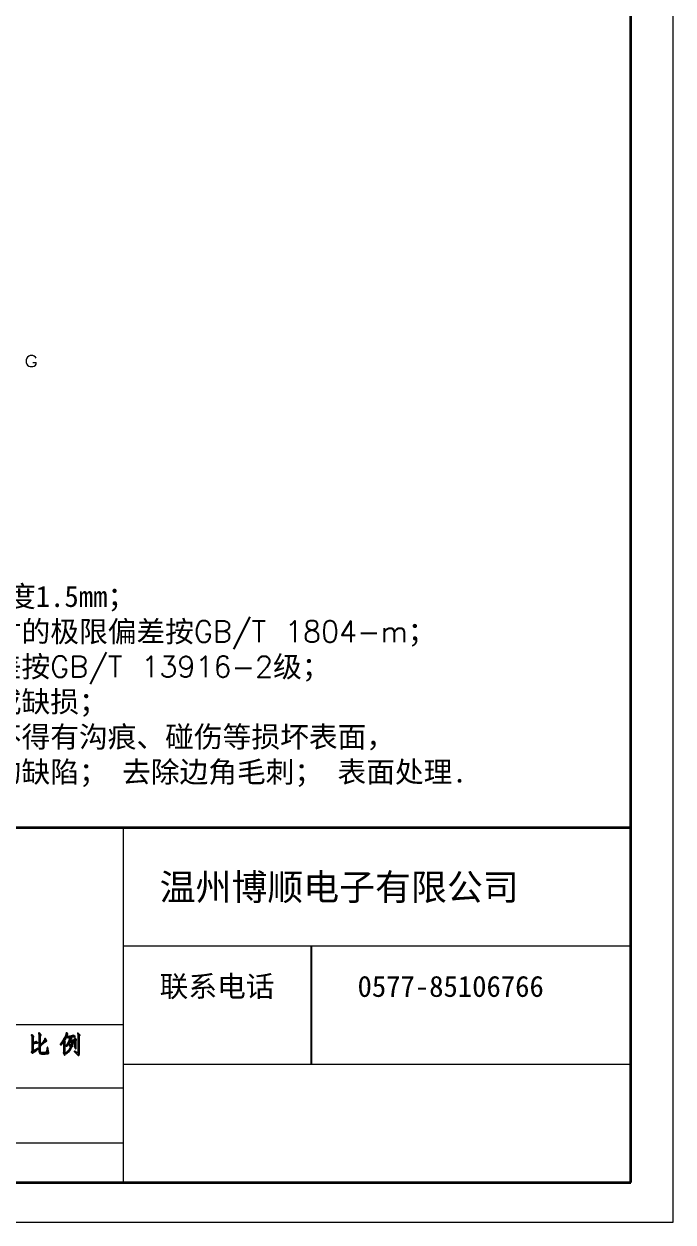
# Model space of a CAD drawing. Header units: millimetres. Extents: x 958 to 3026, y 447 to 1692.
# Drawn here: x 2730 to 3026, y 491 to 1037 of the extents above; entities that cross this region are included whole.
import ezdxf

# ---------------------------------------------------------------- set-up
doc = ezdxf.new("R2010")
doc.units = ezdxf.units.MM
doc.layers.add('layer 1', color=7, linetype='Continuous')
doc.layers.add('Top', color=7, linetype='Continuous', true_color=0xffffff)
doc.styles.add('标准', font='txt.shx')

msp = doc.modelspace()

# ---------------------------------------------------------------- linework, layer by layer
at = {"layer": 'layer 1', "color": 1}
msp.add_line((2860.937, 616.447), (2860.941, 562.533), dxfattribs=at)
at = {"layer": 'layer 1', "color": 1, "lineweight": 9}
for points in [[(3025.943, 490.649), (3025.943, 490.649), (3025.943, 1558.138), (3025.943, 1558.138)], [(2775.335, 670.361), (2775.335, 670.361), (2775.335, 670.361), (2775.335, 670.361)], [(2775.335, 670.361), (2775.335, 670.361), (2775.335, 508.62), (2775.335, 508.62)], [(3006.665, 616.447), (3006.665, 616.447), (2775.335, 616.447), (2775.335, 616.447)], [(3006.665, 616.447), (3006.665, 616.447), (3006.665, 616.447), (3006.665, 616.447)], [(2775.335, 580.505), (2775.335, 580.505), (2312.676, 580.505), (2312.676, 580.505)], [(2775.335, 580.505), (2775.335, 580.505), (2775.335, 580.505), (2775.335, 580.505)], [(3006.665, 562.533), (3006.665, 562.533), (2775.335, 562.533), (2775.335, 562.533)], [(3006.665, 562.533), (3006.665, 562.533), (3006.665, 562.533), (3006.665, 562.533)], [(2775.335, 551.751), (2775.335, 551.751), (2544.006, 551.751), (2544.006, 551.751)], [(2775.335, 551.751), (2775.335, 551.751), (2775.335, 551.751), (2775.335, 551.751)], [(2775.335, 526.591), (2775.335, 526.591), (2312.676, 526.591), (2312.676, 526.591)], [(2775.335, 526.591), (2775.335, 526.591), (2775.335, 526.591), (2775.335, 526.591)], [(2216.288, 490.649), (2216.288, 490.649), (3025.943, 490.649), (3025.943, 490.649)], [(3025.943, 490.649), (3025.943, 490.649), (3025.943, 490.649), (3025.943, 490.649)]]:
    msp.add_open_spline(points, degree=3, dxfattribs=at)
at = {"layer": 'layer 1', "lineweight": 35}
for points in [[(3006.665, 508.62), (3006.665, 508.62), (3006.665, 1540.167), (3006.665, 1540.167)], [(3006.665, 670.361), (3006.665, 670.361), (2312.676, 670.361), (2312.676, 670.361)], [(3006.665, 670.361), (3006.665, 670.361), (3006.665, 670.361), (3006.665, 670.361)], [(2312.676, 508.62), (2312.676, 508.62), (3006.665, 508.62), (3006.665, 508.62)], [(3006.665, 508.62), (3006.665, 508.62), (3006.665, 508.62), (3006.665, 508.62)]]:
    msp.add_open_spline(points, degree=3, dxfattribs=at)
at = {"layer": 'layer 1', "color": 1}
for points, knots in [([(2733.811, 574.478), (2733.811, 575.069), (2733.741, 575.518), (2733.601, 575.825), (2733.601, 575.825), (2733.601, 575.825), (2733.77, 575.91), (2733.77, 575.91), (2733.77, 575.91), (2733.77, 575.91), (2734.485, 575.152), (2734.485, 575.152), (2734.485, 575.152), (2734.374, 574.984), (2734.311, 574.844), (2734.297, 574.731), (2734.297, 574.731), (2734.282, 574.62), (2734.275, 572.429), (2734.275, 568.161), (2734.275, 568.161), (2734.275, 568.161), (2733.727, 568.076), (2733.727, 568.076), (2733.727, 568.076), (2733.727, 568.076), (2733.811, 568.54), (2733.811, 568.54), (2733.811, 568.54), (2733.811, 568.54), (2733.811, 574.478), (2733.811, 574.478)], [0, 0, 0, 0, 0.125, 0.125, 0.125, 0.125, 0.25, 0.25, 0.25, 0.25, 0.375, 0.375, 0.375, 0.375, 0.5, 0.5, 0.5, 0.5, 0.625, 0.625, 0.625, 0.625, 0.75, 0.75, 0.75, 0.75, 0.875, 0.875, 0.875, 0.875, 1, 1, 1, 1]), ([(2740.678, 570.183), (2740.678, 570.183), (2740.888, 570.183), (2740.888, 570.183), (2740.888, 570.183), (2740.888, 570.183), (2741.224, 567.823), (2741.224, 567.823), (2741.224, 567.823), (2741.224, 567.823), (2741.224, 567.656), (2741.224, 567.656), (2741.224, 567.656), (2740.804, 567.514), (2740.27, 567.431), (2739.625, 567.402), (2739.625, 567.402), (2739.625, 567.402), (2738.234, 567.402), (2738.234, 567.402), (2738.234, 567.402), (2737.449, 567.402), (2737.041, 567.796), (2737.012, 568.581), (2737.012, 568.581), (2737.012, 568.581), (2737.012, 575.279), (2737.012, 575.279), (2737.012, 575.279), (2737.012, 575.784), (2736.942, 576.262), (2736.802, 576.712), (2736.802, 576.712), (2736.802, 576.712), (2737.012, 576.712), (2737.012, 576.712), (2737.012, 576.712), (2737.012, 576.712), (2737.729, 575.91), (2737.729, 575.91), (2737.729, 575.91), (2737.616, 575.685), (2737.546, 575.518), (2737.519, 575.405), (2737.519, 575.405), (2737.49, 575.294), (2737.476, 572.99), (2737.476, 568.497), (2737.476, 568.497), (2737.504, 568.076), (2737.77, 567.866), (2738.277, 567.866), (2738.277, 567.866), (2738.277, 567.866), (2739.582, 567.866), (2739.582, 567.866), (2739.582, 567.866), (2739.92, 567.893), (2740.256, 567.963), (2740.594, 568.076), (2740.594, 568.076), (2740.594, 568.076), (2740.678, 570.183), (2740.678, 570.183)], [0, 0, 0, 0, 0.0625, 0.0625, 0.0625, 0.0625, 0.125, 0.125, 0.125, 0.125, 0.1875, 0.1875, 0.1875, 0.1875, 0.25, 0.25, 0.25, 0.25, 0.3125, 0.3125, 0.3125, 0.3125, 0.375, 0.375, 0.375, 0.375, 0.4375, 0.4375, 0.4375, 0.4375, 0.5, 0.5, 0.5, 0.5, 0.5625, 0.5625, 0.5625, 0.5625, 0.625, 0.625, 0.625, 0.625, 0.6875, 0.6875, 0.6875, 0.6875, 0.75, 0.75, 0.75, 0.75, 0.8125, 0.8125, 0.8125, 0.8125, 0.875, 0.875, 0.875, 0.875, 0.9375, 0.9375, 0.9375, 0.9375, 1, 1, 1, 1]), ([(2737.096, 571.108), (2737.995, 571.811), (2738.628, 572.393), (2738.992, 572.857), (2738.992, 572.857), (2739.357, 573.32), (2739.582, 573.748), (2739.666, 574.142), (2739.666, 574.142), (2739.666, 574.142), (2739.835, 574.226), (2739.835, 574.226), (2739.835, 574.226), (2739.835, 574.226), (2740.34, 573.214), (2740.34, 573.214), (2740.34, 573.214), (2740.031, 573.159), (2739.674, 572.905), (2739.266, 572.456), (2739.266, 572.456), (2738.859, 572.007), (2738.164, 571.446), (2737.181, 570.772), (2737.181, 570.772), (2737.181, 570.772), (2737.096, 571.108), (2737.096, 571.108)], [0, 0, 0, 0, 0.1428571, 0.1428571, 0.1428571, 0.1428571, 0.2857143, 0.2857143, 0.2857143, 0.2857143, 0.4285714, 0.4285714, 0.4285714, 0.4285714, 0.5714286, 0.5714286, 0.5714286, 0.5714286, 0.7142857, 0.7142857, 0.7142857, 0.7142857, 0.8571429, 0.8571429, 0.8571429, 0.8571429, 1, 1, 1, 1]), ([(2750.103, 576.079), (2749.878, 575.939), (2749.716, 575.728), (2749.619, 575.446), (2749.619, 575.446), (2749.521, 575.166), (2749.267, 574.683), (2748.861, 573.994), (2748.861, 573.994), (2748.453, 573.306), (2747.815, 572.47), (2746.943, 571.487), (2746.943, 571.487), (2746.943, 571.487), (2746.776, 571.656), (2746.776, 571.656), (2746.776, 571.656), (2747.59, 572.751), (2748.144, 573.593), (2748.439, 574.183), (2748.439, 574.183), (2748.733, 574.772), (2748.965, 575.279), (2749.134, 575.7), (2749.134, 575.7), (2749.303, 576.12), (2749.402, 576.514), (2749.429, 576.879), (2749.429, 576.879), (2749.429, 576.879), (2749.598, 576.837), (2749.598, 576.837), (2749.598, 576.837), (2749.598, 576.837), (2750.103, 576.079), (2750.103, 576.079)], [0, 0, 0, 0, 0.1111111, 0.1111111, 0.1111111, 0.1111111, 0.2222222, 0.2222222, 0.2222222, 0.2222222, 0.3333333, 0.3333333, 0.3333333, 0.3333333, 0.4444444, 0.4444444, 0.4444444, 0.4444444, 0.5555556, 0.5555556, 0.5555556, 0.5555556, 0.6666667, 0.6666667, 0.6666667, 0.6666667, 0.7777778, 0.7777778, 0.7777778, 0.7777778, 0.8888889, 0.8888889, 0.8888889, 0.8888889, 1, 1, 1, 1]), ([(2751.03, 569.76), (2751.479, 570.519), (2751.859, 571.586), (2752.168, 572.963), (2752.168, 572.963), (2752.168, 572.963), (2751.62, 572.835), (2751.62, 572.835), (2751.62, 572.835), (2751.506, 572.835), (2751.339, 572.779), (2751.115, 572.668), (2751.115, 572.668), (2751.115, 572.668), (2750.651, 573.004), (2750.651, 573.004), (2750.651, 573.004), (2750.651, 573.004), (2751.999, 573.299), (2751.999, 573.299), (2751.999, 573.299), (2752.168, 573.328), (2752.349, 573.453), (2752.547, 573.678), (2752.547, 573.678), (2752.547, 573.678), (2752.967, 573.214), (2752.967, 573.214), (2752.967, 573.214), (2752.798, 573.074), (2752.701, 572.975), (2752.673, 572.92), (2752.673, 572.92), (2752.644, 572.864), (2752.533, 572.47), (2752.335, 571.741), (2752.335, 571.741), (2752.139, 571.011), (2751.789, 570.238), (2751.282, 569.424), (2751.282, 569.424), (2750.777, 568.61), (2750.061, 567.951), (2749.134, 567.444), (2749.134, 567.444), (2749.134, 567.444), (2749.008, 567.656), (2749.008, 567.656), (2749.008, 567.656), (2749.907, 568.301), (2750.581, 569.004), (2751.03, 569.76)], [0, 0, 0, 0, 0.0769231, 0.0769231, 0.0769231, 0.0769231, 0.1538462, 0.1538462, 0.1538462, 0.1538462, 0.2307692, 0.2307692, 0.2307692, 0.2307692, 0.3076923, 0.3076923, 0.3076923, 0.3076923, 0.3846154, 0.3846154, 0.3846154, 0.3846154, 0.4615385, 0.4615385, 0.4615385, 0.4615385, 0.5384615, 0.5384615, 0.5384615, 0.5384615, 0.6153846, 0.6153846, 0.6153846, 0.6153846, 0.6923077, 0.6923077, 0.6923077, 0.6923077, 0.7692308, 0.7692308, 0.7692308, 0.7692308, 0.8461538, 0.8461538, 0.8461538, 0.8461538, 0.9230769, 0.9230769, 0.9230769, 0.9230769, 1, 1, 1, 1]), ([(2750.46, 572.878), (2750.644, 573.243), (2750.798, 573.615), (2750.924, 573.994), (2750.924, 573.994), (2751.052, 574.373), (2751.115, 574.76), (2751.115, 575.152), (2751.115, 575.152), (2751.115, 575.152), (2751.83, 574.352), (2751.83, 574.352), (2751.83, 574.352), (2751.605, 574.24), (2751.443, 574.043), (2751.346, 573.762), (2751.346, 573.762), (2751.248, 573.482), (2751.052, 573.081), (2750.755, 572.562), (2750.755, 572.562), (2750.46, 572.043), (2750.018, 571.446), (2749.429, 570.772), (2749.429, 570.772), (2749.429, 570.772), (2749.26, 570.941), (2749.26, 570.941), (2749.26, 570.941), (2749.878, 571.866), (2750.279, 572.513), (2750.46, 572.878)], [0, 0, 0, 0, 0.125, 0.125, 0.125, 0.125, 0.25, 0.25, 0.25, 0.25, 0.375, 0.375, 0.375, 0.375, 0.5, 0.5, 0.5, 0.5, 0.625, 0.625, 0.625, 0.625, 0.75, 0.75, 0.75, 0.75, 0.875, 0.875, 0.875, 0.875, 1, 1, 1, 1]), ([(2749.639, 575.152), (2751.436, 575.376), (2752.371, 575.497), (2752.441, 575.511), (2752.441, 575.511), (2752.511, 575.524), (2752.629, 575.588), (2752.798, 575.7), (2752.798, 575.7), (2752.798, 575.7), (2753.303, 575.405), (2753.303, 575.405), (2753.303, 575.405), (2753.303, 575.405), (2753.347, 575.236), (2753.347, 575.236), (2753.347, 575.236), (2753.347, 575.236), (2750.777, 574.9), (2750.777, 574.9), (2750.777, 574.9), (2750.637, 574.9), (2750.455, 574.857), (2750.23, 574.772), (2750.23, 574.772), (2750.23, 574.772), (2749.639, 575.152), (2749.639, 575.152)], [0, 0, 0, 0, 0.1428571, 0.1428571, 0.1428571, 0.1428571, 0.2857143, 0.2857143, 0.2857143, 0.2857143, 0.4285714, 0.4285714, 0.4285714, 0.4285714, 0.5714286, 0.5714286, 0.5714286, 0.5714286, 0.7142857, 0.7142857, 0.7142857, 0.7142857, 0.8571429, 0.8571429, 0.8571429, 0.8571429, 1, 1, 1, 1]), ([(2754.694, 567.656), (2754.779, 568.021), (2754.82, 568.357), (2754.82, 568.666), (2754.82, 568.666), (2754.82, 568.666), (2754.82, 575.658), (2754.82, 575.658), (2754.82, 575.658), (2754.82, 575.883), (2754.75, 576.192), (2754.61, 576.584), (2754.61, 576.584), (2754.61, 576.584), (2754.694, 576.712), (2754.694, 576.712), (2754.694, 576.712), (2754.694, 576.712), (2755.494, 575.825), (2755.494, 575.825), (2755.494, 575.825), (2755.383, 575.685), (2755.32, 575.56), (2755.305, 575.446), (2755.305, 575.446), (2755.291, 575.335), (2755.284, 572.835), (2755.284, 567.951), (2755.284, 567.951), (2755.255, 567.444), (2755.173, 567.038), (2755.03, 566.728), (2755.03, 566.728), (2755.03, 566.728), (2754.863, 566.77), (2754.863, 566.77), (2754.863, 566.77), (2754.863, 566.77), (2753.136, 568.412), (2753.136, 568.412), (2753.136, 568.412), (2753.136, 568.412), (2753.262, 568.54), (2753.262, 568.54), (2753.262, 568.54), (2753.262, 568.54), (2754.694, 567.656), (2754.694, 567.656)], [0, 0, 0, 0, 0.0833333, 0.0833333, 0.0833333, 0.0833333, 0.1666667, 0.1666667, 0.1666667, 0.1666667, 0.25, 0.25, 0.25, 0.25, 0.3333333, 0.3333333, 0.3333333, 0.3333333, 0.4166667, 0.4166667, 0.4166667, 0.4166667, 0.5, 0.5, 0.5, 0.5, 0.5833333, 0.5833333, 0.5833333, 0.5833333, 0.6666667, 0.6666667, 0.6666667, 0.6666667, 0.75, 0.75, 0.75, 0.75, 0.8333333, 0.8333333, 0.8333333, 0.8333333, 0.9166667, 0.9166667, 0.9166667, 0.9166667, 1, 1, 1, 1]), ([(2753.136, 574.478), (2753.136, 574.478), (2753.262, 574.478), (2753.262, 574.478), (2753.262, 574.478), (2753.262, 574.478), (2753.936, 573.678), (2753.936, 573.678), (2753.936, 573.678), (2753.852, 573.538), (2753.803, 573.424), (2753.789, 573.342), (2753.789, 573.342), (2753.774, 573.257), (2753.767, 572.835), (2753.767, 572.077), (2753.767, 572.077), (2753.767, 571.32), (2753.753, 570.576), (2753.726, 569.845), (2753.726, 569.845), (2753.726, 569.845), (2753.557, 569.845), (2753.557, 569.845), (2753.557, 569.845), (2753.557, 569.845), (2753.136, 570.646), (2753.136, 570.646), (2753.136, 570.646), (2753.221, 570.786), (2753.277, 570.898), (2753.303, 570.982), (2753.303, 570.982), (2753.332, 571.067), (2753.347, 571.502), (2753.347, 572.289), (2753.347, 572.289), (2753.347, 573.074), (2753.339, 573.531), (2753.325, 573.656), (2753.325, 573.656), (2753.311, 573.784), (2753.248, 574.057), (2753.136, 574.478)], [0, 0, 0, 0, 0.0909091, 0.0909091, 0.0909091, 0.0909091, 0.1818182, 0.1818182, 0.1818182, 0.1818182, 0.2727273, 0.2727273, 0.2727273, 0.2727273, 0.3636364, 0.3636364, 0.3636364, 0.3636364, 0.4545455, 0.4545455, 0.4545455, 0.4545455, 0.5454545, 0.5454545, 0.5454545, 0.5454545, 0.6363636, 0.6363636, 0.6363636, 0.6363636, 0.7272727, 0.7272727, 0.7272727, 0.7272727, 0.8181818, 0.8181818, 0.8181818, 0.8181818, 0.9090909, 0.9090909, 0.9090909, 0.9090909, 1, 1, 1, 1]), ([(2736.635, 569.55), (2735.229, 568.567), (2734.359, 567.922), (2734.022, 567.613), (2734.022, 567.613), (2734.022, 567.613), (2733.601, 568.161), (2733.601, 568.161), (2733.601, 568.161), (2733.601, 568.161), (2736.507, 569.76), (2736.507, 569.76), (2736.507, 569.76), (2736.507, 569.76), (2736.635, 569.55), (2736.635, 569.55)], [0, 0, 0, 0, 0.25, 0.25, 0.25, 0.25, 0.5, 0.5, 0.5, 0.5, 0.75, 0.75, 0.75, 0.75, 1, 1, 1, 1]), ([(2734.022, 572.499), (2734.022, 572.499), (2735.369, 572.668), (2735.369, 572.668), (2735.369, 572.668), (2735.511, 572.724), (2735.652, 572.794), (2735.792, 572.878), (2735.792, 572.878), (2735.792, 572.878), (2736.297, 572.54), (2736.297, 572.54), (2736.297, 572.54), (2736.297, 572.54), (2736.297, 572.415), (2736.297, 572.415), (2736.297, 572.415), (2736.297, 572.415), (2734.022, 572.077), (2734.022, 572.077), (2734.022, 572.077), (2734.022, 572.077), (2734.022, 572.499), (2734.022, 572.499)], [0, 0, 0, 0, 0.1666667, 0.1666667, 0.1666667, 0.1666667, 0.3333333, 0.3333333, 0.3333333, 0.3333333, 0.5, 0.5, 0.5, 0.5, 0.6666667, 0.6666667, 0.6666667, 0.6666667, 0.8333333, 0.8333333, 0.8333333, 0.8333333, 1, 1, 1, 1]), ([(2748.924, 572.92), (2748.839, 572.751), (2748.791, 572.625), (2748.777, 572.54), (2748.777, 572.54), (2748.762, 572.456), (2748.762, 571.692), (2748.777, 570.245), (2748.777, 570.245), (2748.791, 568.799), (2748.769, 567.697), (2748.714, 566.939), (2748.714, 566.939), (2748.714, 566.939), (2748.545, 566.939), (2748.545, 566.939), (2748.545, 566.939), (2748.545, 566.939), (2748.081, 567.738), (2748.081, 567.738), (2748.081, 567.738), (2748.165, 567.907), (2748.221, 568.048), (2748.25, 568.161), (2748.25, 568.161), (2748.279, 568.272), (2748.291, 568.975), (2748.291, 570.267), (2748.291, 570.267), (2748.291, 571.557), (2748.291, 572.282), (2748.291, 572.436), (2748.291, 572.436), (2748.291, 572.591), (2748.264, 572.934), (2748.209, 573.468), (2748.209, 573.468), (2748.209, 573.468), (2748.291, 573.468), (2748.291, 573.468), (2748.291, 573.468), (2748.291, 573.468), (2748.924, 572.92), (2748.924, 572.92)], [0, 0, 0, 0, 0.0909091, 0.0909091, 0.0909091, 0.0909091, 0.1818182, 0.1818182, 0.1818182, 0.1818182, 0.2727273, 0.2727273, 0.2727273, 0.2727273, 0.3636364, 0.3636364, 0.3636364, 0.3636364, 0.4545455, 0.4545455, 0.4545455, 0.4545455, 0.5454545, 0.5454545, 0.5454545, 0.5454545, 0.6363636, 0.6363636, 0.6363636, 0.6363636, 0.7272727, 0.7272727, 0.7272727, 0.7272727, 0.8181818, 0.8181818, 0.8181818, 0.8181818, 0.9090909, 0.9090909, 0.9090909, 0.9090909, 1, 1, 1, 1]), ([(2751.24, 571.446), (2751.325, 571.39), (2751.282, 571.166), (2751.115, 570.772), (2751.115, 570.772), (2751.115, 570.772), (2750.987, 570.772), (2750.987, 570.772), (2750.987, 570.772), (2750.847, 571.108), (2750.552, 571.475), (2750.103, 571.866), (2750.103, 571.866), (2750.103, 571.866), (2750.23, 571.994), (2750.23, 571.994), (2750.23, 571.994), (2750.595, 571.825), (2750.832, 571.705), (2750.946, 571.635), (2750.946, 571.635), (2751.057, 571.564), (2751.156, 571.502), (2751.24, 571.446)], [0, 0, 0, 0, 0.1666667, 0.1666667, 0.1666667, 0.1666667, 0.3333333, 0.3333333, 0.3333333, 0.3333333, 0.5, 0.5, 0.5, 0.5, 0.6666667, 0.6666667, 0.6666667, 0.6666667, 0.8333333, 0.8333333, 0.8333333, 0.8333333, 1, 1, 1, 1])]:
    msp.add_open_spline(points, degree=3, knots=knots, dxfattribs=at)
at = {"layer": 'layer 1', "lineweight": 9}
for points in [[(2312.676, 508.62), (2312.676, 508.62), (3006.665, 508.62), (3006.665, 508.62)], [(3006.665, 508.62), (3006.665, 508.62), (3006.665, 508.62), (3006.665, 508.62)]]:
    msp.add_open_spline(points, degree=3, dxfattribs=at)

# ---------------------------------------------------------------- texts
at = {"attachment_point": 1, "style": '标准'}
for s, width, insert, char_height, own_width in [('{\\fSimSun|b0|i0|c134|p2;技术要求：\\P      制件材质5052 厚度1.5mm；\\P      制件未注公差尺寸的极限偏差按}GB/T 1804-m{\\fSimSun|b0|i0|c134|p2;；\\P      制件未注形位公差按}GB/T 13916-2{\\fSimSun|b0|i0|c134|p2;级； \\P      制件不得有裂纹或缺损； \\P      制件表面平整，不得有沟痕、碰伤等损坏表面，\\P      降低强度及寿命的缺陷； 去除边角毛刺； 表面处理.}', 235.38608, (2585.06, 796.7), 9.6, 564.92659), ('{\\fSimHei|b0|i0|c134|p49;温州博顺电子有限公司}', 73.86548, (2791.933, 649.389), 12, 177.27714), ('{\\fSimHei|b0|i0|c134|p49;联系电话}', 73.86548, (2791.933, 602.915), 9.6, 177.27714), ('{\\fSimHei|b0|i0|c134|p49;0577-85106766}', 73.86548, (2882.153, 602.915), 9.6, 177.27714)]:
    msp.add_mtext_dynamic_manual_height_columns(s, width=width, gutter_width=1, heights=[0], dxfattribs=dict(at, insert=insert, char_height=char_height)).dxf.set("width", own_width)
at = {"layer": 'Top', "color": 6, "linetype": 'Continuous', "lineweight": -3, "insert": (2730.279, 880.67), "char_height": 5, "attachment_point": 7, "line_spacing_factor": 0.903614, "style": '标准'}
msp.add_mtext('\\W1.3781;G', dxfattribs=at)

doc.saveas('drawing.dxf')
